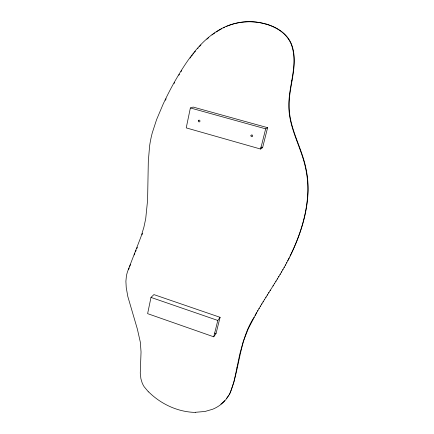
<?xml version="1.0" encoding="UTF-8"?>
<svg xmlns="http://www.w3.org/2000/svg" width="434" height="434" viewBox="0 0 434 434"><rect width="100%" height="100%" fill="white"/><g stroke="black" fill="none" stroke-linecap="round" stroke-linejoin="round"><path stroke-width="0.65" d="M266.232 24.158C274.076 26.517 281.72 30.554 286.939 37.009A30.12 28.46 -82.9 0 1 291.225 44.225C298.728 64.308 288.55 85.232 288.849 105.712A64.954 63.028 -42.8 0 0 289.06 111.18C290.742 131.225 301.668 148.846 305.639 168.354A96.522 90.223 55.7 0 1 307.869 190.949C307.234 213.691 299.959 235.76 290.113 256.082M266.568 24.174C274.391 26.534 282.024 30.559 287.232 37.004A30.054 28.405 -82.8 0 1 291.507 44.203C298.993 64.248 288.832 85.124 289.131 105.56A64.823 62.892 -42.8 0 0 289.337 111.023C291.013 131.025 301.923 148.612 305.878 168.083A96.337 90.077 55.7 0 1 308.102 190.634C307.364 215.226 299.053 239.025 287.791 260.677M150.994 297.42L147.62 313.646L213.734 336.811L216.023 333.529L220.087 317.314L153.924 294.599L150.994 297.42L217.819 320.449L220.087 317.314M190.369 107.947L186.224 127.894L260.617 149.052L262.597 147.663L267.604 127.677L193.152 107.062L190.369 107.947L265.668 128.838L267.604 127.677M213.734 336.811L217.819 320.449M260.617 149.052L265.668 128.838M142.016 234.859L142.536 233.28M128.562 269.704L129.164 267.995M129.777 266.308L130.395 264.642M136.748 248.774L137.372 247.234M266.216 24.206A65.084 61.932 86.8 0 0 225.647 26.599C201.902 37.286 187.021 60.207 174.473 81.977A362.607 324.437 -3 0 0 163.048 104.344L156.576 119.654L152.263 132.902A113.475 109.146 54.7 0 0 149.6 146.03L148.309 161.453L147.598 200.166L145.721 218.655L143.904 227.177L140.969 236.796L127.439 271.863L126.462 275.465L125.893 281.303L126.234 287.574L127.802 296.455L137.377 329.108L140.323 342.176L141.045 351.936L140.258 373.088L140.904 378.725L142.119 382.777A21.423 17.816 40.2 0 0 144.164 386.737L148.482 391.929M134.209 254.991L134.844 253.423L134.323 253.819M135.484 251.872L136.119 250.32M230.503 392.108L233.997 381.79L239.785 354.128L243.214 341.639L248.27 328.712L256.619 312.74M229.874 393.41C240.018 368.71 239.02 340.175 254.134 317.189M289.234 257.942L286.576 262.982M229.201 394.663L230.215 392.775M285.328 265.288L286.841 262.543M284.042 267.594L285.594 264.843M255.046 315.491L257.91 310.505M236.959 367.81L237.295 367.213M282.729 269.899L284.313 267.143M281.389 272.205L283.006 269.449M228.496 395.873L229.548 394.029M257.595 311.021L259.223 308.265M280.028 274.516L281.666 271.749M258.914 308.775L260.563 306.019M278.644 276.821L280.304 274.055M178.851 75.191L179.464 74.171M260.259 306.529L261.924 303.762M268.673 292.901L268.966 292.413M270.105 290.617L270.398 290.129M277.245 279.127L278.926 276.355M261.621 304.267L263.308 301.505M275.834 281.427L277.527 278.661M263.004 302.004L264.707 299.238M274.407 283.727L276.116 280.961M264.404 299.737L266.118 296.97M272.981 286.028L274.695 283.256M181.016 71.632L181.645 70.628M265.814 297.464L267.539 294.697M273.268 285.55L267.241 295.185M228.843 395.238L226.147 399.231A44.697 37.742 38 0 1 212.665 409.24L205 411.475L195.262 412.3M228.094 396.399L226.499 398.591M190.092 58.096L190.759 57.196M191.432 56.295L192.436 54.972M193.114 54.104L193.786 53.241M194.459 52.395L195.479 51.147M197.513 48.744L198.197 47.957M199.559 46.438L200.931 44.973M206.899 39.179L208.743 37.579M211.993 34.97L212.92 34.281M213.387 33.933L214.787 32.941M216.186 31.997L220.407 29.425M220.873 29.17L221.817 28.66M223.228 27.933L224.644 27.25M291.442 82.389L291.724 82.292M291.686 80.919L291.963 80.822M260.644 147.11L262.597 147.663M214.754 333.084L216.023 333.529M165.403 100.287A361.81 323.791 -3.1 0 1 166.124 98.789M174.105 83.437A361.81 323.791 -3.1 0 1 174.68 82.4M226.06 26.61A64.954 61.818 86.9 0 1 227.481 26.018M227.953 25.828A64.954 61.818 86.9 0 1 232.705 24.19M233.183 24.049A64.954 61.818 86.9 0 1 234.132 23.783M234.61 23.658A64.954 61.818 86.9 0 1 236.042 23.3M236.514 23.192A64.954 61.818 86.9 0 1 244.163 21.977M244.64 21.933A64.954 61.818 86.9 0 1 266.552 24.228M224.763 400.609A44.621 37.693 37.9 0 1 220.895 404.103M195.278 412.409A62.138 52.877 39.1 0 1 148.58 391.842M198.327 120.793A0.89 0.83 72 0 0 199.396 121.878A0.89 0.83 72 0 0 199.716 120.397A0.89 0.83 72 0 0 198.327 120.793M250.96 135.582A0.901 0.868 69.5 0 0 252.051 136.688A0.901 0.868 69.5 0 0 252.414 135.191A0.901 0.868 69.5 0 0 250.96 135.582"/></g></svg>
